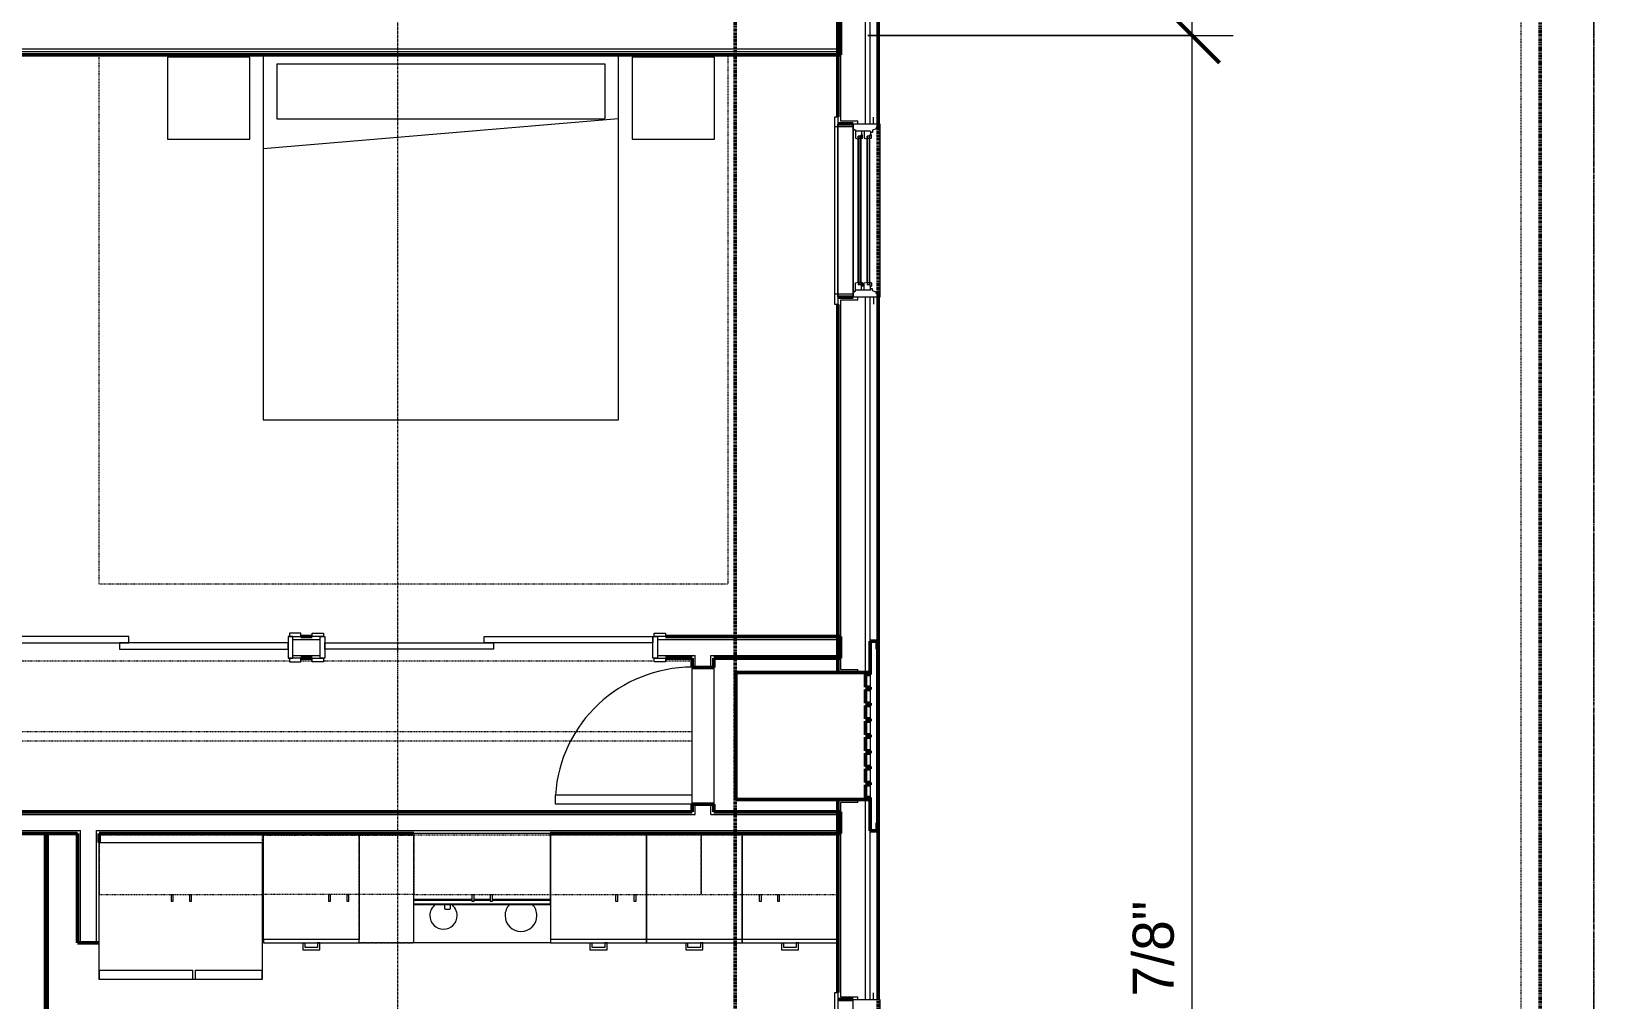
# Model space of a CAD drawing. Header units: inches. Extents: x -4217 to -1814, y 9706 to 12425.
# Drawn here: x -2253.7 to -1911, y 10204.4 to 10416.7 of the extents above; entities that cross this region are included whole.
import ezdxf

# ---------------------------------------------------------------- set-up
doc = ezdxf.new("R2010")
doc.units = ezdxf.units.IN
doc.header["$MEASUREMENT"] = 0
for name, pattern in [('Aligning Line 1_8_', [0.25, 0.125, -0.125]), ('Dash', [0.25, 0.125, -0.125]), ('Dash 1_16_', [0.125, 0.0625, -0.0625]), ('Dash Dot 3_16_', [0.3125, 0.1875, -0.0625, 0, -0.0625]), ('Double Dash 3_8_', [1, 0.375, -0.125, 0.125, -0.125, 0.125, -0.125]), ('Grid Line 1_2_', [0.875, 0.5, -0.125, 0.125, -0.125])]:
    doc.linetypes.add(name, pattern=pattern)
for name, color, linetype, lineweight in [('A-ANNO-DIMS', 211, 'Continuous', 9), ('A-ANNO-DIMS-96', 211, 'Continuous', 9), ('A-ANNO-SYMB-1', 150, 'Dash Dot 3_16_', 9), ('A-AREA-1', 130, 'Continuous', 70), ('A-DOOR-1', 7, 'Continuous', 9), ('A-DOOR-2', 50, 'Continuous', 20), ('A-DOOR-FRAM-1', 50, 'Continuous', 20), ('A-GENM-2', 7, 'Continuous', 9), ('A-GENM-3', 250, 'Continuous', 50), ('A-GLAZ-2', 250, 'Continuous', 50), ('A-GLAZ-3', 7, 'Continuous', 9), ('A-GLAZ-4', 50, 'Continuous', 20), ('A-WALL', 113, 'Continuous', 13), ('A-WALL-3', 250, 'Continuous', 50), ('A-WALL-4', 10, 'Continuous', 13), ('C-PROP-LINE', 91, 'Double Dash 3_8_', 50), ('C-PROP-LINE-2', 91, 'Dash 1_16_', 50), ('G-ANNO-SYMB-1', 147, 'Aligning Line 1_8_', 9), ('I-FURN-1', 7, 'Continuous', 9), ('I-FURN-HDLN-1', 7, 'Dash', 9), ('I-WALL-3', 2, 'Continuous', 50), ('Q-CASE-3', 7, 'Continuous', 9), ('Q-CASE-4', 7, 'Dash', 9), ('Q-CASE-HDLN-1', 7, 'Dash', 9), ('Q-SPCQ-1', 7, 'Continuous', 9), ('S-GRID-1', 1, 'Grid Line 1_2_', 9)]:
    doc.layers.add(name, color=color, linetype=linetype, lineweight=lineweight)
doc.styles.add('Century Gothic', font='ufonts.com_century-gothic.ttf', dxfattribs={"height": 9})
doc.dimstyles.new('OD__1_8__Tol__', dxfattribs={"dimscale": 12, "dimtxt": 9.397514, "dimasz": 1, "dimexe": 0.75, "dimexo": 0.5, "dimgap": 0.125, "dimtad": 1, "dimdec": 3, "dimrnd": 0.125, "dimzin": 3, "dimdsep": 46, "dimlunit": 4, "dimtxsty": 'Century Gothic', "dimblk1": 'OBLIQUE', "dimblk2": 'OBLIQUE', "dimsah": 1, "dimcen": 0.09, "dimdle": 0.75, "dimazin": 0, "dimtfac": 1, "dimtdec": 4, "dimtix": 1, "dimtmove": 0, "dimatfit": 3, "dimfxl": 1, "dimtvp": 1, "dimtfill": 1, "dimfrac": 2, "dimtolj": 1, "dimtzin": 0, "dimarcsym": 2})

# ---------------------------------------------------------------- blocks, each defined once
blk = doc.blocks.new('DIMBLOCK12-FLOOR PLAN - 2ND FLOOR')
at = {"layer": 'A-ANNO-DIMS-96', "lineweight": 50}
for p, q in [((-1999.05, 10415.79), (-2005.05, 10421.79)), ((-1999.05, 10415.79), (-1993.05, 10409.79)), ((-1999.05, 9982.94), (-2005.05, 9988.94)), ((-1999.05, 9982.94), (-1993.05, 9976.94))]:
    blk.add_line(p, q, dxfattribs=at)
at = {"layer": 'A-ANNO-DIMS-96'}
for p, q in [((-2070.17, 10415.79), (-1990.05, 10415.79)), ((-1999.05, 10415.79), (-2070.17, 10415.79)), ((-1999.05, 9973.94), (-1999.05, 10415.79)), ((-2066.36, 9982.94), (-1990.05, 9982.94)), ((-1999.05, 9982.94), (-2066.36, 9982.94))]:
    blk.add_line(p, q, dxfattribs=at)
at = {"layer": 'A-ANNO-DIMS-96', "color": 0, "insert": (-2012.09, 10168.64), "char_height": 9, "width": 73.7481, "attachment_point": 1, "rotation": 90, "line_spacing_factor": 0.984502, "style": 'Century Gothic', "bg_fill": 3, "box_fill_scale": 1.25, "bg_fill_color": 256, "bg_fill_true_color": 13158600, "bg_fill_transparency": 0}
blk.add_mtext('36\' - 0 7/8"', dxfattribs=at)
blk = doc.blocks.new('_Oblique')
at = {"color": 0, "linetype": 'ByBlock', "lineweight": -2}
blk.add_line((-0.5, -0.5), (0.5, 0.5), dxfattribs=at)
blk = doc.blocks.new('DIMBLOCK13-FLOOR PLAN - 2ND FLOOR')
at = {"layer": 'A-ANNO-DIMS-96'}
for p, q in [((-1999.05, 10415.79), (-1999.05, 10857.64)), ((-2066.36, 10848.64), (-1990.05, 10848.64)), ((-1999.05, 10848.64), (-2066.36, 10848.64)), ((-2070.17, 10415.79), (-1990.05, 10415.79)), ((-1999.05, 10415.79), (-2070.17, 10415.79))]:
    blk.add_line(p, q, dxfattribs=at)
at = {"layer": 'A-ANNO-DIMS-96', "lineweight": 50}
for p, q in [((-1999.05, 10848.64), (-2005.05, 10854.64)), ((-1999.05, 10848.64), (-1993.05, 10842.64)), ((-1999.05, 10415.79), (-2005.05, 10421.79)), ((-1999.05, 10415.79), (-1993.05, 10409.79))]:
    blk.add_line(p, q, dxfattribs=at)
at = {"layer": 'A-ANNO-DIMS-96', "color": 0, "insert": (-2012.09, 10601.49), "char_height": 9, "width": 73.7481, "attachment_point": 1, "rotation": 90, "line_spacing_factor": 0.984502, "style": 'Century Gothic', "bg_fill": 3, "box_fill_scale": 1.25, "bg_fill_color": 256, "bg_fill_true_color": 13158600, "bg_fill_transparency": 0}
blk.add_mtext('36\' - 0 7/8"', dxfattribs=at)

msp = doc.modelspace()

# ---------------------------------------------------------------- linework, layer by layer
at = {"layer": 'A-ANNO-SYMB-1'}
msp.add_line((-1910.95638, 9718.24032), (-1910.95638, 12268.04045), dxfattribs=at)
at = {"layer": 'A-AREA-1'}
msp.add_line((-2250.33423, 10133.82388), (-2250.33423, 10240.82388), dxfattribs=at)
at = {"layer": 'A-DOOR-1'}
for p, q in [((-2194.57461, 10284.72388), (-2197.07461, 10284.72388)), ((-2197.07461, 10284.72388), (-2197.07461, 10283.97388)), ((-2197.07461, 10283.97388), (-2194.57461, 10283.97388)), ((-2194.57461, 10283.97388), (-2194.57461, 10284.72388)), ((-2192.07461, 10283.97388), (-2192.07461, 10284.72388)), ((-2192.07461, 10284.72388), (-2189.57461, 10284.72388)), ((-2189.57461, 10283.97388), (-2192.07461, 10283.97388)), ((-2189.57461, 10284.72388), (-2189.57461, 10283.97388)), ((-2117.07461, 10283.97388), (-2117.07461, 10284.72388)), ((-2117.07461, 10284.72388), (-2114.57461, 10284.72388)), ((-2114.57461, 10283.97388), (-2117.07461, 10283.97388)), ((-2114.57461, 10284.72388), (-2114.57461, 10283.97388)), ((-2194.57461, 10279.22388), (-2197.07461, 10279.22388)), ((-2197.07461, 10279.22388), (-2197.07461, 10278.47388)), ((-2194.57461, 10278.47388), (-2194.57461, 10279.22388)), ((-2192.07461, 10278.47388), (-2192.07461, 10279.22388)), ((-2192.07461, 10279.22388), (-2189.57461, 10279.22388)), ((-2189.57461, 10279.22388), (-2189.57461, 10278.47388)), ((-2117.07461, 10278.47388), (-2117.07461, 10279.22388)), ((-2117.07461, 10279.22388), (-2114.57461, 10279.22388)), ((-2114.57461, 10279.22388), (-2114.57461, 10278.47388)), ((-2197.07461, 10278.47388), (-2194.57461, 10278.47388)), ((-2189.57461, 10278.47388), (-2192.07461, 10278.47388)), ((-2114.57461, 10278.47388), (-2117.07461, 10278.47388))]:
    msp.add_line(p, q, dxfattribs=at)
msp.add_arc((-2108.72374, 10247.22388), 30.06659, 90, 176.1859252, dxfattribs=at)
at = {"layer": 'A-DOOR-2'}
for p, q in [((-2232.32461, 10283.97388), (-2269.32461, 10283.97388)), ((-2269.32461, 10282.59888), (-2232.32461, 10282.59888)), ((-2197.32461, 10282.59888), (-2234.32461, 10282.59888)), ((-2234.32461, 10282.59888), (-2234.32461, 10281.22388)), ((-2232.32461, 10282.59888), (-2232.32461, 10283.97388)), ((-2197.32461, 10281.22388), (-2197.32461, 10282.59888)), ((-2189.32461, 10281.22388), (-2189.32461, 10282.59888)), ((-2189.32461, 10282.59888), (-2152.32461, 10282.59888)), ((-2154.32461, 10282.59888), (-2154.32461, 10283.97388)), ((-2154.32461, 10283.97388), (-2117.32461, 10283.97388)), ((-2117.32461, 10282.59888), (-2154.32461, 10282.59888)), ((-2152.32461, 10282.59888), (-2152.32461, 10281.22388)), ((-2117.32461, 10283.97388), (-2117.32461, 10282.59888)), ((-2234.32461, 10281.22388), (-2197.32461, 10281.22388)), ((-2152.32461, 10281.22388), (-2189.32461, 10281.22388)), ((-2108.72374, 10249.22388), (-2138.72374, 10249.22388)), ((-2138.72374, 10247.22388), (-2138.72374, 10249.22388)), ((-2108.72374, 10247.22388), (-2108.72374, 10249.22388)), ((-2108.72374, 10247.22388), (-2138.72374, 10247.22388))]:
    msp.add_line(p, q, dxfattribs=at)
at = {"layer": 'A-DOOR-FRAM-1'}
for p, q in [((-2197.32461, 10283.97388), (-2197.32461, 10279.22388)), ((-2196.32461, 10283.97388), (-2197.32461, 10283.97388)), ((-2196.32461, 10279.22388), (-2196.32461, 10283.97388)), ((-2190.32461, 10283.97388), (-2189.32461, 10283.97388)), ((-2190.32461, 10279.22388), (-2190.32461, 10283.97388)), ((-2189.32461, 10283.97388), (-2189.32461, 10279.22388)), ((-2117.32461, 10279.22388), (-2117.32461, 10283.97388)), ((-2117.32461, 10283.97388), (-2116.32461, 10283.97388)), ((-2116.32461, 10283.97388), (-2116.32461, 10279.22388)), ((-2197.32461, 10279.22388), (-2196.32461, 10279.22388)), ((-2189.32461, 10279.22388), (-2190.32461, 10279.22388)), ((-2116.32461, 10279.22388), (-2117.32461, 10279.22388))]:
    msp.add_line(p, q, dxfattribs=at)
at = {"layer": 'A-GENM-3'}
msp.add_line((-2099.11124, 10276.1269), (-2099.11124, 10248.2519), dxfattribs=at)
at = {"layer": 'A-WALL'}
for p, q in [((-2076.17374, 10412.7894), (-2438.06246, 10412.7894)), ((-2076.17374, 10412.1644), (-2438.68746, 10412.1644))]:
    msp.add_line(p, q, dxfattribs=at)
at = {"layer": 'A-WALL-3'}
for p, q in [((-2192.07461, 10283.97388), (-2194.57461, 10283.97388)), ((-2194.57461, 10279.22388), (-2192.07461, 10279.22388)), ((-2114.57461, 10279.22388), (-2108.72374, 10279.22388)), ((-2108.72374, 10279.22388), (-2108.72374, 10277.22388)), ((-2103.97374, 10277.22388), (-2103.97374, 10279.22388)), ((-2108.72374, 10277.22388), (-2103.97374, 10277.22388)), ((-2108.72374, 10245.57388), (-2266.08338, 10245.57388)), ((-2108.72374, 10247.22388), (-2108.72374, 10245.57388)), ((-2103.97374, 10247.22388), (-2108.72374, 10247.22388)), ((-2103.97374, 10245.57388), (-2103.97374, 10247.22388)), ((-2268.0509, 10240.82388), (-2243.52574, 10240.82388)), ((-2243.52574, 10240.82388), (-2243.52574, 10216.82388)), ((-2238.77574, 10240.82388), (-2169.77574, 10240.82388)), ((-2238.77574, 10238.82388), (-2238.77574, 10240.82388)), ((-2243.52574, 10216.82388), (-2238.77574, 10216.82388))]:
    msp.add_line(p, q, dxfattribs=at)
at = {"layer": 'A-WALL-4'}
for p, q in [((-2196.32461, 10283.34888), (-2190.32461, 10283.34888)), ((-2196.32461, 10279.84888), (-2190.32461, 10279.84888)), ((-2116.32461, 10279.84888), (-2108.09874, 10279.84888)), ((-2108.09874, 10279.22388), (-2108.09874, 10279.84888)), ((-2108.09874, 10277.22388), (-2108.09874, 10279.22388)), ((-2104.59874, 10279.22388), (-2104.59874, 10279.84888)), ((-2104.59874, 10277.22388), (-2104.59874, 10279.22388)), ((-2108.72374, 10247.22388), (-2108.72374, 10277.22388)), ((-2103.97374, 10277.22388), (-2103.97374, 10247.22388)), ((-2266.34227, 10244.94888), (-2108.09874, 10244.94888)), ((-2108.09874, 10245.57388), (-2108.09874, 10247.22388)), ((-2108.09874, 10244.94888), (-2108.09874, 10245.57388)), ((-2104.59874, 10245.57388), (-2104.59874, 10247.22388)), ((-2104.59874, 10244.94888), (-2104.59874, 10245.57388)), ((-2267.79201, 10241.44888), (-2242.90074, 10241.44888)), ((-2242.90074, 10240.82388), (-2242.90074, 10241.44888)), ((-2239.40074, 10240.82388), (-2239.40074, 10241.44888)), ((-2242.90074, 10216.82388), (-2242.90074, 10240.82388)), ((-2239.40074, 10216.82388), (-2239.40074, 10240.82388))]:
    msp.add_line(p, q, dxfattribs=at)
at = {"layer": 'C-PROP-LINE'}
msp.add_line((-1922.72374, 10012.5894), (-1922.72374, 10857.3894), dxfattribs=at)
at = {"layer": 'C-PROP-LINE-2'}
msp.add_line((-2099.26202, 10010.0894), (-2099.26202, 10821.4894), dxfattribs=at)
at = {"layer": 'G-ANNO-SYMB-1'}
for p, q in [((-1926.94838, 12280.04157), (-1926.94838, 9756.52836)), ((-1910.95638, 12280.04157), (-1910.95638, 9706.24032))]:
    msp.add_line(p, q, dxfattribs=at)
at = {"layer": 'I-FURN-1'}
for p, q in [((-2205.7919, 10411.02447), (-2223.7919, 10411.02447)), ((-2223.7919, 10411.02447), (-2223.7919, 10393.02447)), ((-2205.7919, 10393.02447), (-2205.7919, 10411.02447)), ((-2124.86006, 10411.52447), (-2202.86006, 10411.52447)), ((-2202.86006, 10411.52447), (-2202.86006, 10331.52447)), ((-2199.86006, 10409.52447), (-2199.86006, 10397.52447)), ((-2199.86006, 10409.52447), (-2127.86006, 10409.52447)), ((-2127.86006, 10409.52447), (-2127.86006, 10397.52447)), ((-2124.86006, 10331.52447), (-2124.86006, 10411.52447)), ((-2103.86006, 10411.02447), (-2121.86006, 10411.02447)), ((-2121.86006, 10411.02447), (-2121.86006, 10393.02447)), ((-2103.86006, 10393.02447), (-2103.86006, 10411.02447)), ((-2124.86006, 10397.52447), (-2202.86006, 10390.94485)), ((-2199.86006, 10397.52447), (-2127.86006, 10397.52447)), ((-2223.7919, 10393.02447), (-2205.7919, 10393.02447)), ((-2121.86006, 10393.02447), (-2103.86006, 10393.02447)), ((-2202.86006, 10331.52447), (-2124.86006, 10331.52447))]:
    msp.add_line(p, q, dxfattribs=at)
at = {"layer": 'I-FURN-HDLN-1'}
for p, q in [((-2238.86006, 10411.52447), (-2238.86006, 10295.52447)), ((-2100.86006, 10295.52447), (-2100.86006, 10411.52447)), ((-2238.86006, 10295.52447), (-2100.86006, 10295.52447))]:
    msp.add_line(p, q, dxfattribs=at)
at = {"layer": 'I-WALL-3'}
for p, q in [((-2076.17374, 10411.5394), (-2076.17374, 10420.0394)), ((-2438.42858, 10411.5394), (-2076.17374, 10411.5394))]:
    msp.add_line(p, q, dxfattribs=at)
at = {"layer": 'Q-CASE-3'}
for p, q in [((-2202.77574, 10217.57388), (-2202.77574, 10240.82388)), ((-2181.77574, 10240.82388), (-2181.77574, 10217.57388)), ((-2169.77574, 10226.33569), (-2169.77574, 10240.82388)), ((-2139.89385, 10240.82388), (-2169.77574, 10240.82388)), ((-2139.89385, 10240.82388), (-2139.89385, 10226.33569)), ((-2118.77574, 10240.82388), (-2118.77574, 10217.57388)), ((-2118.77574, 10217.57388), (-2118.77574, 10240.82388)), ((-2097.77574, 10240.82388), (-2097.77574, 10217.57388)), ((-2097.77574, 10217.57388), (-2097.77574, 10240.82388)), ((-2223.02574, 10227.44888), (-2222.53729, 10227.44888)), ((-2223.02574, 10227.44888), (-2223.02574, 10225.94963)), ((-2223.02574, 10225.94963), (-2222.53729, 10225.94963)), ((-2222.53729, 10225.94963), (-2222.53729, 10227.44888)), ((-2219.02574, 10227.44888), (-2218.53729, 10227.44888)), ((-2219.02574, 10227.44888), (-2219.02574, 10225.94963)), ((-2219.02574, 10225.94963), (-2218.53729, 10225.94963)), ((-2218.53729, 10225.94963), (-2218.53729, 10227.44888)), ((-2188.51418, 10227.44888), (-2188.02574, 10227.44888)), ((-2188.51418, 10227.44888), (-2188.51418, 10225.94963)), ((-2188.51418, 10225.94963), (-2188.02574, 10225.94963)), ((-2188.02574, 10225.94963), (-2188.02574, 10227.44888)), ((-2184.51418, 10227.44888), (-2184.02574, 10227.44888)), ((-2184.51418, 10227.44888), (-2184.51418, 10225.94963)), ((-2184.51418, 10225.94963), (-2184.02574, 10225.94963)), ((-2184.02574, 10225.94963), (-2184.02574, 10227.44888)), ((-2157.02574, 10226.33569), (-2169.77574, 10226.33569)), ((-2169.77574, 10226.21758), (-2157.02574, 10226.21758)), ((-2169.77574, 10225.43018), (-2169.77574, 10226.21758)), ((-2169.77574, 10225.22454), (-2169.77574, 10225.43018)), ((-2169.77574, 10225.43018), (-2139.89385, 10225.43018)), ((-2169.77574, 10225.22454), (-2139.89385, 10225.22454)), ((-2162.97573, 10224.2739), (-2162.97573, 10225.1891)), ((-2162.97573, 10224.22474), (-2161.78361, 10224.22474)), ((-2161.78361, 10225.1891), (-2161.78361, 10224.2739)), ((-2157.02574, 10227.44888), (-2156.53729, 10227.44888)), ((-2157.02574, 10227.44888), (-2157.02574, 10225.94963)), ((-2157.02574, 10225.94963), (-2156.53729, 10225.94963)), ((-2156.53729, 10225.94963), (-2156.53729, 10227.44888)), ((-2153.02574, 10226.33569), (-2156.53729, 10226.33569)), ((-2156.53729, 10226.21758), (-2153.02574, 10226.21758)), ((-2153.02574, 10227.44888), (-2152.53729, 10227.44888)), ((-2153.02574, 10227.44888), (-2153.02574, 10225.94963)), ((-2153.02574, 10225.94963), (-2152.53729, 10225.94963)), ((-2152.53729, 10225.94963), (-2152.53729, 10227.44888)), ((-2139.89385, 10226.33569), (-2152.53729, 10226.33569)), ((-2152.53729, 10226.21758), (-2139.89385, 10226.21758)), ((-2139.89385, 10226.21758), (-2139.89385, 10225.43018)), ((-2139.89385, 10225.43018), (-2139.89385, 10225.22454)), ((-2125.52574, 10227.44888), (-2125.03729, 10227.44888)), ((-2125.52574, 10227.44888), (-2125.52574, 10225.94963)), ((-2125.52574, 10225.94963), (-2125.03729, 10225.94963)), ((-2125.03729, 10225.94963), (-2125.03729, 10227.44888)), ((-2121.52574, 10227.44888), (-2121.03729, 10227.44888)), ((-2121.52574, 10227.44888), (-2121.52574, 10225.94963)), ((-2121.52574, 10225.94963), (-2121.03729, 10225.94963)), ((-2121.03729, 10225.94963), (-2121.03729, 10227.44888)), ((-2094.02574, 10227.44888), (-2093.53729, 10227.44888)), ((-2094.02574, 10227.44888), (-2094.02574, 10225.94963)), ((-2094.02574, 10225.94963), (-2093.53729, 10225.94963)), ((-2093.53729, 10225.94963), (-2093.53729, 10227.44888)), ((-2090.02574, 10227.44888), (-2089.53729, 10227.44888)), ((-2090.02574, 10227.44888), (-2090.02574, 10225.94963)), ((-2090.02574, 10225.94963), (-2089.53729, 10225.94963)), ((-2089.53729, 10225.94963), (-2089.53729, 10227.44888)), ((-2202.77574, 10217.57388), (-2202.77574, 10216.82388)), ((-2181.77574, 10217.57388), (-2202.77574, 10217.57388)), ((-2181.77574, 10216.82388), (-2181.77574, 10217.57388)), ((-2118.77574, 10217.57388), (-2139.77574, 10217.57388)), ((-2118.77574, 10216.82388), (-2118.77574, 10217.57388)), ((-2118.77574, 10217.57388), (-2118.77574, 10216.82388)), ((-2097.77574, 10217.57388), (-2118.77574, 10217.57388)), ((-2097.77574, 10216.82388), (-2097.77574, 10217.57388)), ((-2097.77574, 10217.57388), (-2097.77574, 10216.82388)), ((-2202.77574, 10216.82388), (-2181.77574, 10216.82388)), ((-2194.15074, 10216.82388), (-2193.65137, 10216.82388)), ((-2194.15074, 10216.82388), (-2194.15074, 10215.32388)), ((-2194.15074, 10215.32388), (-2190.40074, 10215.32388)), ((-2193.65137, 10215.82326), (-2193.65137, 10216.82388)), ((-2190.90011, 10215.82326), (-2193.65137, 10215.82326)), ((-2190.40074, 10216.82388), (-2190.90011, 10216.82388)), ((-2190.90011, 10216.82388), (-2190.90011, 10215.82326)), ((-2190.40074, 10215.32388), (-2190.40074, 10216.82388)), ((-2139.77574, 10216.82388), (-2118.77574, 10216.82388)), ((-2131.15074, 10216.82388), (-2130.65137, 10216.82388)), ((-2131.15074, 10216.82388), (-2131.15074, 10215.32388)), ((-2131.15074, 10215.32388), (-2127.40074, 10215.32388)), ((-2130.65137, 10215.82326), (-2130.65137, 10216.82388)), ((-2127.90011, 10215.82326), (-2130.65137, 10215.82326)), ((-2127.40074, 10216.82388), (-2127.90011, 10216.82388)), ((-2127.90011, 10216.82388), (-2127.90011, 10215.82326)), ((-2127.40074, 10215.32388), (-2127.40074, 10216.82388)), ((-2118.77574, 10216.82388), (-2097.77574, 10216.82388)), ((-2110.15074, 10216.82388), (-2109.65137, 10216.82388)), ((-2110.15074, 10216.82388), (-2110.15074, 10215.32388)), ((-2110.15074, 10215.32388), (-2106.40074, 10215.32388)), ((-2109.65137, 10215.82326), (-2109.65137, 10216.82388)), ((-2106.90011, 10215.82326), (-2109.65137, 10215.82326)), ((-2106.40074, 10216.82388), (-2106.90011, 10216.82388)), ((-2106.90011, 10216.82388), (-2106.90011, 10215.82326)), ((-2106.40074, 10215.32388), (-2106.40074, 10216.82388)), ((-2089.15074, 10216.82388), (-2088.65137, 10216.82388)), ((-2089.15074, 10216.82388), (-2089.15074, 10215.32388)), ((-2089.15074, 10215.32388), (-2085.40074, 10215.32388)), ((-2088.65137, 10215.82326), (-2088.65137, 10216.82388)), ((-2085.90011, 10215.82326), (-2088.65137, 10215.82326)), ((-2085.40074, 10216.82388), (-2085.90011, 10216.82388)), ((-2085.90011, 10216.82388), (-2085.90011, 10215.82326)), ((-2085.40074, 10215.32388), (-2085.40074, 10216.82388))]:
    msp.add_line(p, q, dxfattribs=at)
at = {"layer": 'Q-CASE-4'}
for p, q in [((-2202.77574, 10240.44888), (-2238.77574, 10240.44888)), ((-2238.77574, 10240.44888), (-2238.77574, 10227.44888)), ((-2202.77574, 10227.44888), (-2202.77574, 10240.44888)), ((-2202.77574, 10240.44888), (-2169.77574, 10240.44888)), ((-2202.77574, 10227.44888), (-2202.77574, 10240.44888)), ((-2181.77574, 10216.82388), (-2181.77574, 10240.82388)), ((-2139.77574, 10240.44888), (-2169.77574, 10240.44888)), ((-2169.77574, 10240.44888), (-2169.77574, 10227.44888)), ((-2169.77574, 10240.44888), (-2169.77574, 10227.44888)), ((-2139.77574, 10227.44888), (-2139.77574, 10240.44888)), ((-2106.77574, 10240.44888), (-2139.77574, 10240.44888)), ((-2139.77574, 10240.44888), (-2139.77574, 10227.44888)), ((-2106.77574, 10240.44888), (-2106.77574, 10227.44888)), ((-2106.77574, 10227.44888), (-2106.77574, 10240.44888)), ((-2238.77574, 10227.44888), (-2202.77574, 10227.44888)), ((-2169.77574, 10227.44888), (-2202.77574, 10227.44888)), ((-2169.77574, 10227.44888), (-2139.77574, 10227.44888)), ((-2139.77574, 10227.44888), (-2106.77574, 10227.44888)), ((-2169.77574, 10216.82388), (-2181.77574, 10216.82388))]:
    msp.add_line(p, q, dxfattribs=at)
at = {"layer": 'Q-CASE-HDLN-1'}
for p, q in [((-2197.07461, 10278.57388), (-2266.03586, 10278.57388)), ((-2192.07461, 10278.57388), (-2194.57461, 10278.57388)), ((-2117.07461, 10278.57388), (-2189.57461, 10278.57388)), ((-2108.72374, 10278.57388), (-2114.57461, 10278.57388)), ((-2108.72374, 10245.57388), (-2108.72374, 10278.57388)), ((-2108.72374, 10263.07388), (-2266.03586, 10263.07388)), ((-2108.72374, 10261.07388), (-2266.03586, 10261.07388)), ((-2266.03586, 10245.57388), (-2108.72374, 10245.57388)), ((-2203.02574, 10240.82388), (-2203.02574, 10238.82388)), ((-2203.02574, 10216.82388), (-2169.77574, 10216.82388))]:
    msp.add_line(p, q, dxfattribs=at)
at = {"layer": 'Q-SPCQ-1'}
for p, q in [((-2238.77574, 10208.82388), (-2238.77574, 10238.82388)), ((-2238.77574, 10238.82388), (-2203.02574, 10238.82388)), ((-2203.02574, 10238.82388), (-2203.02574, 10208.82388)), ((-2139.77574, 10238.82388), (-2139.89385, 10238.82388)), ((-2139.77574, 10240.82388), (-2139.77574, 10216.82388)), ((-2169.77574, 10226.21758), (-2169.77574, 10226.33569)), ((-2169.77574, 10216.82388), (-2169.77574, 10225.22454)), ((-2139.77574, 10216.82388), (-2169.77574, 10216.82388)), ((-2238.77574, 10210.82388), (-2218.27574, 10210.82388)), ((-2238.77574, 10210.82388), (-2238.77574, 10208.82388)), ((-2218.27574, 10208.82388), (-2218.27574, 10210.82388)), ((-2217.77574, 10210.82388), (-2203.02574, 10210.82388)), ((-2217.77574, 10210.82388), (-2217.77574, 10208.82388)), ((-2203.02574, 10208.82388), (-2203.02574, 10210.82388)), ((-2203.02574, 10208.82388), (-2238.77574, 10208.82388)), ((-2218.27574, 10208.82388), (-2238.77574, 10208.82388)), ((-2203.02574, 10208.82388), (-2217.77574, 10208.82388))]:
    msp.add_line(p, q, dxfattribs=at)
for centre, radius, start, end in [((-2163.27574, 10222.82388), 3, 126.1226853, 180), ((-2163.27574, 10222.82388), 3, 0, 53.8773147), ((-2146.27574, 10222.82388), 3.5, 136.3889518, 180), ((-2146.27574, 10222.82388), 3.5, 81.0227573, 98.9772427), ((-2146.27574, 10222.82388), 3.5, 0, 43.5647944), ((-2163.27574, 10222.82388), 3, 180, 0), ((-2146.27574, 10222.82388), 3.5, 180, 0)]:
    msp.add_arc(centre, radius, start, end, dxfattribs=at)
at = {"layer": 'S-GRID-1'}
msp.add_line((-2173.32374, 9836.17969), (-2173.32374, 12376.79045), dxfattribs=at)

# ---------------------------------------------------------------- next in the draw order: dimensions: what is measured, and where the dimension line sits
at = {"layer": 'A-ANNO-DIMS'}
dim = msp.add_linear_dim(base=(-1999.05363, 10415.7894), p1=(-2072.36124, 9982.9394), p2=(-2076.17374, 10415.7894), angle=90, dimstyle='OD__1_8__Tol__', override={"dimpost": '<>', "dimfxl": 432.86679}, dxfattribs=at)
dim.commit()
dim.dimension.update_dxf_attribs({"geometry": 'DIMBLOCK12-FLOOR PLAN - 2ND FLOOR', "text_midpoint": (-2005.77864, 10199.3644)})

# ---------------------------------------------------------------- next in the draw order: linework, layer by layer
at = {"layer": 'A-GENM-2'}
for p, q in [((-2069.67374, 10275.6894), (-2069.67374, 10272.89252)), ((-2069.67374, 10272.39252), (-2069.67374, 10269.40815)), ((-2069.67374, 10268.90815), (-2069.67374, 10265.92377)), ((-2069.67374, 10265.42377), (-2069.67374, 10262.4394)), ((-2069.67374, 10261.9394), (-2069.67374, 10258.95502)), ((-2069.67374, 10258.45502), (-2069.67374, 10255.47065)), ((-2069.67374, 10254.97065), (-2069.67374, 10251.98627)), ((-2069.67374, 10251.48627), (-2069.67374, 10248.6894))]:
    msp.add_line(p, q, dxfattribs=at)
at = {"layer": 'A-GENM-3'}
for p, q in [((-2069.67374, 10276.1269), (-2099.11124, 10276.1269)), ((-2070.67374, 10272.89252), (-2070.67374, 10275.6894)), ((-2070.67374, 10275.6894), (-2069.67374, 10275.6894)), ((-2069.67374, 10275.6894), (-2069.67374, 10276.1269)), ((-2069.67374, 10272.89252), (-2070.67374, 10272.89252)), ((-2070.67374, 10269.40815), (-2070.67374, 10272.39252)), ((-2070.67374, 10272.39252), (-2069.67374, 10272.39252)), ((-2069.67374, 10272.39252), (-2069.67374, 10272.89252)), ((-2069.67374, 10269.40815), (-2070.67374, 10269.40815)), ((-2070.67374, 10265.92377), (-2070.67374, 10268.90815)), ((-2070.67374, 10268.90815), (-2069.67374, 10268.90815)), ((-2069.67374, 10268.90815), (-2069.67374, 10269.40815)), ((-2069.67374, 10265.92377), (-2070.67374, 10265.92377)), ((-2070.67374, 10262.4394), (-2070.67374, 10265.42377)), ((-2070.67374, 10265.42377), (-2069.67374, 10265.42377)), ((-2069.67374, 10265.42377), (-2069.67374, 10265.92377)), ((-2069.67374, 10262.4394), (-2070.67374, 10262.4394)), ((-2070.67374, 10258.95502), (-2070.67374, 10261.9394)), ((-2070.67374, 10261.9394), (-2069.67374, 10261.9394)), ((-2069.67374, 10261.9394), (-2069.67374, 10262.4394)), ((-2069.67374, 10258.95502), (-2070.67374, 10258.95502)), ((-2070.67374, 10255.47065), (-2070.67374, 10258.45502)), ((-2070.67374, 10258.45502), (-2069.67374, 10258.45502)), ((-2069.67374, 10258.45502), (-2069.67374, 10258.95502)), ((-2069.67374, 10255.47065), (-2070.67374, 10255.47065)), ((-2069.67374, 10254.97065), (-2069.67374, 10255.47065)), ((-2070.67374, 10251.98627), (-2070.67374, 10254.97065)), ((-2070.67374, 10254.97065), (-2069.67374, 10254.97065)), ((-2069.67374, 10251.98627), (-2070.67374, 10251.98627)), ((-2069.67374, 10251.48627), (-2069.67374, 10251.98627)), ((-2099.11124, 10248.2519), (-2069.67374, 10248.2519)), ((-2070.67374, 10248.6894), (-2070.67374, 10251.48627)), ((-2070.67374, 10251.48627), (-2069.67374, 10251.48627)), ((-2069.67374, 10248.6894), (-2070.67374, 10248.6894)), ((-2069.67374, 10248.2519), (-2069.67374, 10248.6894))]:
    msp.add_line(p, q, dxfattribs=at)
at = {"layer": 'A-GLAZ-2'}
for p, q in [((-2067.98624, 10243.17768), (-2067.98624, 10281.20111)), ((-2067.92374, 10281.20111), (-2067.92374, 10243.17768))]:
    msp.add_line(p, q, dxfattribs=at)
at = {"layer": 'A-GLAZ-3'}
for p, q in [((-2077.42374, 10397.96361), (-2076.79874, 10397.96361)), ((-2077.42374, 10356.81518), (-2077.42374, 10397.96361)), ((-2076.79874, 10395.71361), (-2077.42374, 10395.71361)), ((-2076.79874, 10397.96361), (-2076.79874, 10356.81518)), ((-2076.79874, 10396.33861), (-2073.42374, 10396.33861)), ((-2076.79874, 10358.44018), (-2076.79874, 10396.33861)), ((-2073.42374, 10395.71361), (-2076.79874, 10395.71361)), ((-2073.42374, 10396.33861), (-2073.42374, 10358.44018)), ((-2072.29874, 10361.69018), (-2072.29874, 10393.08861)), ((-2072.17374, 10393.68236), (-2072.17374, 10393.08861)), ((-2071.79874, 10393.21361), (-2072.17374, 10393.21361)), ((-2072.17374, 10361.69018), (-2072.17374, 10393.08861)), ((-2071.79874, 10393.68236), (-2071.79874, 10393.08861)), ((-2071.79874, 10361.69018), (-2071.79874, 10393.08861)), ((-2071.67374, 10361.69018), (-2071.67374, 10393.08861)), ((-2070.36124, 10361.69018), (-2070.36124, 10393.08861)), ((-2070.23624, 10393.68236), (-2070.23624, 10393.08861)), ((-2069.86124, 10393.21361), (-2070.23624, 10393.21361)), ((-2070.23624, 10361.69018), (-2070.23624, 10393.08861)), ((-2069.86124, 10393.68236), (-2069.86124, 10393.08861)), ((-2069.86124, 10361.69018), (-2069.86124, 10393.08861)), ((-2069.73624, 10361.69018), (-2069.73624, 10393.08861)), ((-2072.17374, 10361.09643), (-2072.17374, 10361.69018)), ((-2071.79874, 10361.56518), (-2072.17374, 10361.56518)), ((-2071.79874, 10361.09643), (-2071.79874, 10361.69018)), ((-2070.23624, 10361.09643), (-2070.23624, 10361.69018)), ((-2069.86124, 10361.56518), (-2070.23624, 10361.56518)), ((-2069.86124, 10361.09643), (-2069.86124, 10361.69018)), ((-2076.79874, 10359.06518), (-2077.42374, 10359.06518)), ((-2073.42374, 10359.06518), (-2076.79874, 10359.06518)), ((-2073.42374, 10358.44018), (-2076.79874, 10358.44018)), ((-2076.79874, 10356.81518), (-2077.42374, 10356.81518)), ((-2077.42374, 10205.96361), (-2076.79874, 10205.96361)), ((-2077.42374, 10164.81518), (-2077.42374, 10205.96361)), ((-2076.79874, 10205.96361), (-2076.79874, 10164.81518))]:
    msp.add_line(p, q, dxfattribs=at)
at = {"layer": 'A-GLAZ-4'}
for p, q in [((-2073.42374, 10396.40111), (-2067.54874, 10396.40111)), ((-2073.42374, 10358.37768), (-2073.42374, 10396.40111)), ((-2068.92374, 10396.40111), (-2068.92374, 10397.90111)), ((-2068.36124, 10395.58861), (-2068.36124, 10395.31393)), ((-2067.54874, 10395.58861), (-2068.36124, 10395.58861)), ((-2067.54874, 10396.40111), (-2067.54874, 10358.37768)), ((-2073.14358, 10395.05736), (-2073.42374, 10395.39125)), ((-2073.14358, 10395.05736), (-2072.92374, 10395.05736)), ((-2072.92374, 10395.05736), (-2072.92374, 10393.24486)), ((-2069.61124, 10394.80736), (-2072.92374, 10394.80736)), ((-2072.92374, 10393.24486), (-2072.29874, 10393.08861)), ((-2071.67374, 10393.68236), (-2072.29874, 10393.68236)), ((-2072.29874, 10393.08861), (-2072.29874, 10393.68236)), ((-2071.67374, 10393.96361), (-2071.32999, 10393.96361)), ((-2071.67374, 10393.09174), (-2071.67374, 10393.96361)), ((-2071.32999, 10393.24486), (-2071.67374, 10393.09174)), ((-2071.54874, 10394.80736), (-2071.54874, 10393.96361)), ((-2071.32999, 10393.24486), (-2071.32999, 10393.96361)), ((-2070.98624, 10394.80736), (-2070.98624, 10393.24486)), ((-2070.98624, 10393.24486), (-2070.36124, 10393.08861)), ((-2069.73624, 10393.68236), (-2070.36124, 10393.68236)), ((-2070.36124, 10393.08861), (-2070.36124, 10393.68236)), ((-2069.73624, 10393.96361), (-2069.39249, 10393.96361)), ((-2069.73624, 10393.09174), (-2069.73624, 10393.96361)), ((-2069.39249, 10393.24486), (-2069.73624, 10393.09174)), ((-2069.61124, 10394.80736), (-2069.61124, 10393.96361)), ((-2069.17374, 10394.52611), (-2069.61124, 10394.52611)), ((-2069.39249, 10393.24486), (-2069.39249, 10393.96361)), ((-2068.36124, 10395.31393), (-2069.17374, 10394.99486)), ((-2069.17374, 10394.99486), (-2069.17374, 10394.52611)), ((-2072.92374, 10361.53393), (-2072.29874, 10361.69018)), ((-2072.92374, 10359.72143), (-2072.92374, 10361.53393)), ((-2072.29874, 10361.69018), (-2072.29874, 10361.09643)), ((-2071.32999, 10361.53393), (-2071.67374, 10361.68705)), ((-2071.67374, 10361.68705), (-2071.67374, 10360.81518)), ((-2071.32999, 10361.53393), (-2071.32999, 10360.81518)), ((-2070.98624, 10361.53393), (-2070.36124, 10361.69018)), ((-2070.98624, 10359.97143), (-2070.98624, 10361.53393)), ((-2070.36124, 10361.69018), (-2070.36124, 10361.09643)), ((-2069.39249, 10361.53393), (-2069.73624, 10361.68705)), ((-2069.73624, 10361.68705), (-2069.73624, 10360.81518)), ((-2069.39249, 10361.53393), (-2069.39249, 10360.81518)), ((-2073.14358, 10359.72143), (-2073.42374, 10359.38755)), ((-2067.54874, 10358.37768), (-2073.42374, 10358.37768)), ((-2073.14358, 10359.72143), (-2072.92374, 10359.72143)), ((-2069.61124, 10359.97143), (-2072.92374, 10359.97143)), ((-2071.67374, 10361.09643), (-2072.29874, 10361.09643)), ((-2071.67374, 10360.81518), (-2071.32999, 10360.81518)), ((-2071.54874, 10359.97143), (-2071.54874, 10360.81518)), ((-2069.73624, 10361.09643), (-2070.36124, 10361.09643)), ((-2069.73624, 10360.81518), (-2069.39249, 10360.81518)), ((-2069.61124, 10359.97143), (-2069.61124, 10360.81518)), ((-2069.17374, 10360.25268), (-2069.61124, 10360.25268)), ((-2069.17374, 10359.78393), (-2069.17374, 10360.25268)), ((-2068.36124, 10359.46486), (-2069.17374, 10359.78393)), ((-2068.92374, 10358.37768), (-2068.92374, 10356.87768)), ((-2068.36124, 10359.19018), (-2068.36124, 10359.46486)), ((-2067.54874, 10359.19018), (-2068.36124, 10359.19018)), ((-2073.42374, 10204.40111), (-2067.54874, 10204.40111)), ((-2073.42374, 10166.37768), (-2073.42374, 10204.40111)), ((-2068.92374, 10204.40111), (-2068.92374, 10205.90111)), ((-2067.54874, 10204.40111), (-2067.54874, 10166.37768))]:
    msp.add_line(p, q, dxfattribs=at)
at = {"layer": 'A-WALL-3'}
for p, q in [((-2076.79874, 10396.40111), (-2073.42374, 10396.40111)), ((-2073.42374, 10358.37768), (-2076.79874, 10358.37768)), ((-2067.92374, 10281.20111), (-2067.92374, 10358.37768)), ((-2076.79874, 10356.81518), (-2076.79874, 10276.1269)), ((-2076.17374, 10283.97388), (-2114.57461, 10283.97388)), ((-2076.17374, 10279.22388), (-2076.17374, 10283.97388)), ((-2069.67374, 10276.1269), (-2069.67374, 10282.95111)), ((-2069.67374, 10282.95111), (-2068.17374, 10282.95111)), ((-2068.17374, 10282.95111), (-2068.17374, 10281.20111)), ((-2103.97374, 10279.22388), (-2076.17374, 10279.22388)), ((-2068.17374, 10281.20111), (-2067.92374, 10281.20111)), ((-2076.79874, 10276.1269), (-2069.67374, 10276.1269)), ((-2076.79874, 10248.2519), (-2076.79874, 10205.96361)), ((-2069.67374, 10248.2519), (-2076.79874, 10248.2519)), ((-2069.67374, 10241.42768), (-2069.67374, 10248.2519)), ((-2076.17374, 10245.57388), (-2103.97374, 10245.57388)), ((-2076.17374, 10240.82388), (-2076.17374, 10245.57388)), ((-2068.17374, 10241.42768), (-2069.67374, 10241.42768)), ((-2067.92374, 10243.17768), (-2068.17374, 10243.17768)), ((-2068.17374, 10243.17768), (-2068.17374, 10241.42768)), ((-2067.92374, 10204.40111), (-2067.92374, 10243.17768)), ((-2139.89385, 10240.82388), (-2076.17374, 10240.82388)), ((-2076.79874, 10204.40111), (-2073.42374, 10204.40111))]:
    msp.add_line(p, q, dxfattribs=at)
at = {"layer": 'A-WALL-4'}
for p, q in [((-2076.17374, 10397.02611), (-2072.36124, 10397.02611)), ((-2072.36124, 10396.40111), (-2072.36124, 10397.02611)), ((-2072.36124, 10357.75268), (-2072.36124, 10358.37768)), ((-2070.67374, 10276.1269), (-2070.67374, 10358.37768)), ((-2069.67374, 10282.95111), (-2069.67374, 10358.37768)), ((-2068.17374, 10282.95111), (-2068.17374, 10358.37768)), ((-2076.17374, 10357.75268), (-2076.17374, 10276.7519)), ((-2072.36124, 10357.75268), (-2076.17374, 10357.75268)), ((-2116.32461, 10283.34888), (-2076.17374, 10283.34888)), ((-2104.59874, 10279.84888), (-2076.17374, 10279.84888)), ((-2076.17374, 10276.7519), (-2072.36124, 10276.7519)), ((-2072.36124, 10276.1269), (-2072.36124, 10276.7519)), ((-2072.36124, 10247.6269), (-2072.36124, 10248.2519)), ((-2070.67374, 10204.40111), (-2070.67374, 10248.2519)), ((-2104.59874, 10244.94888), (-2076.17374, 10244.94888)), ((-2076.17374, 10247.6269), (-2076.17374, 10205.02611)), ((-2072.36124, 10247.6269), (-2076.17374, 10247.6269)), ((-2239.40074, 10241.44888), (-2076.17374, 10241.44888)), ((-2069.67374, 10204.40111), (-2069.67374, 10241.42768)), ((-2068.17374, 10204.40111), (-2068.17374, 10241.42768)), ((-2076.17374, 10205.02611), (-2072.36124, 10205.02611)), ((-2072.36124, 10204.40111), (-2072.36124, 10205.02611))]:
    msp.add_line(p, q, dxfattribs=at)
at = {"layer": 'Q-CASE-3'}
for p, q in [((-2076.79874, 10217.57388), (-2097.77574, 10217.57388)), ((-2097.77574, 10216.82388), (-2076.79874, 10216.82388))]:
    msp.add_line(p, q, dxfattribs=at)
at = {"layer": 'Q-CASE-4'}
for p, q in [((-2076.77574, 10240.44888), (-2106.77574, 10240.44888)), ((-2076.77574, 10227.44888), (-2076.77574, 10240.44888)), ((-2106.77574, 10227.44888), (-2076.77574, 10227.44888))]:
    msp.add_line(p, q, dxfattribs=at)
at = {"layer": 'Q-CASE-HDLN-1'}
msp.add_line((-2139.77574, 10216.82388), (-2076.79874, 10216.82388), dxfattribs=at)

# ---------------------------------------------------------------- next in the draw order: dimensions: what is measured, and where the dimension line sits
at = {"layer": 'A-ANNO-DIMS'}
dim = msp.add_linear_dim(base=(-1999.05363, 10848.6394), p1=(-2076.17374, 10415.7894), p2=(-2072.36124, 10848.6394), angle=90, dimstyle='OD__1_8__Tol__', override={"dimpost": '<>', "dimfxl": 432.86679}, dxfattribs=at)
dim.commit()
dim.dimension.update_dxf_attribs({"geometry": 'DIMBLOCK13-FLOOR PLAN - 2ND FLOOR', "text_midpoint": (-2005.77864, 10632.2144)})

# ---------------------------------------------------------------- next in the draw order: linework, layer by layer
at = {"layer": 'A-WALL-3'}
for p, q in [((-2076.79874, 10472.01518), (-2076.79874, 10397.96361)), ((-2067.92374, 10396.40111), (-2067.92374, 10473.57768))]:
    msp.add_line(p, q, dxfattribs=at)
at = {"layer": 'A-WALL-4'}
for p, q in [((-2076.17374, 10472.95268), (-2076.17374, 10397.02611)), ((-2070.67374, 10396.40111), (-2070.67374, 10473.57768)), ((-2069.67374, 10396.40111), (-2069.67374, 10473.57768)), ((-2068.17374, 10396.40111), (-2068.17374, 10473.57768))]:
    msp.add_line(p, q, dxfattribs=at)
at = {"layer": 'C-PROP-LINE-2'}
msp.add_line((-2067.92374, 9980.1894), (-2067.92374, 10851.3894), dxfattribs=at)

doc.saveas('drawing.dxf')
